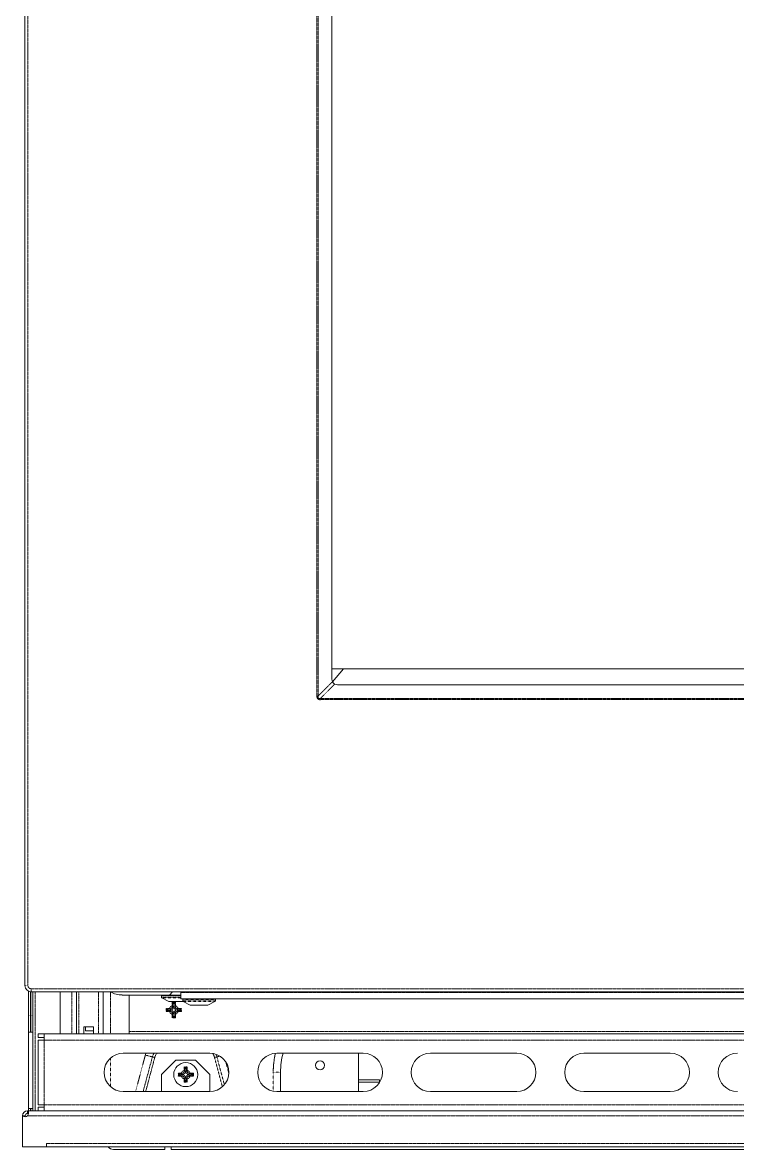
# Model space of a CAD drawing. Header units: millimetres. Extents: x 60499 to 556746, y 248297 to 497145.
# Drawn here: x 261680 to 272003, y 327552 to 343822 of the extents above; entities that cross this region are included whole.
import ezdxf

# ---------------------------------------------------------------- set-up
doc = ezdxf.new("R2010")
doc.units = ezdxf.units.MM
doc.linetypes.add('PHANTOM', pattern=[20, 10, -2, 2, -2, 2, -2])

msp = doc.modelspace()

# ---------------------------------------------------------------- linework, layer by layer
at = {"color": 7, "lineweight": 13, "ltscale": 0.03937}
for p, q in [((261713, 353435), (261713, 329917)), ((266148, 334344), (266148, 350057)), ((272905, 334493), (266148, 334493)), ((266230, 334262), (290177, 334262)), ((294604, 329828), (261802, 329828)), ((292374, 329728), (263967, 329728)), ((261766, 329245), (261766, 328142)), ((261829, 329245), (261829, 328142)), ((261992, 329219), (294347, 329219)), ((261905, 328198), (261905, 329132)), ((263135, 328942), (264382, 328942)), ((265352, 328942), (266599, 328942)), ((267569, 328942), (268816, 328942)), ((269786, 328942), (271033, 328942)), ((264382, 328388), (263135, 328388)), ((266599, 328388), (265352, 328388)), ((268816, 328388), (267569, 328388)), ((271033, 328388), (269786, 328388)), ((294586, 328111), (261753, 328111)), ((294347, 328111), (261992, 328111)), ((262026, 327591), (294313, 327591)), ((292515, 327552), (263824, 327552))]:
    msp.add_line(p, q, dxfattribs=at)
at = {"color": 7, "linetype": 'PHANTOM', "lineweight": 13, "ltscale": 0.03937}
for p, q in [((261758, 353435), (261758, 329917)), ((265931, 334097), (265931, 350057)), ((265948, 334097), (265948, 350057)), ((265982, 334063), (290425, 334063)), ((265982, 334046), (290425, 334046)), ((294604, 329873), (261802, 329873)), ((261864, 328111), (261864, 329828)), ((292374, 329816), (263967, 329816)), ((293118, 329254), (263221, 329254)), ((261992, 328198), (261992, 329132)), ((261992, 329132), (294347, 329132)), ((294347, 328198), (261992, 328198)), ((294586, 328037), (261753, 328037)), ((262026, 327636), (294313, 327636))]:
    msp.add_line(p, q, dxfattribs=at)
at = {"color": 7, "lineweight": 13, "ltscale": 0.005579}
msp.add_line((266156, 334303), (266315, 334493), dxfattribs=at)
at = {"color": 7, "linetype": 'PHANTOM', "lineweight": 13, "ltscale": 0.006616}
for p, q in [((265948, 334097), (266155, 334304)), ((265982, 334063), (266189, 334270))]:
    msp.add_line(p, q, dxfattribs=at)
at = {"color": 7, "linetype": 'PHANTOM', "lineweight": 13, "ltscale": 0.000382701}
msp.add_line((265931, 334097), (265948, 334097), dxfattribs=at)
at = {"color": 7, "linetype": 'PHANTOM', "lineweight": 13, "ltscale": 0.000382686}
msp.add_line((265982, 334046), (265982, 334063), dxfattribs=at)
at = {"color": 7, "linetype": 'PHANTOM', "lineweight": 13, "ltscale": 0.001}
for p, q in [((261758, 329917), (261713, 329917)), ((261802, 329873), (261802, 329828))]:
    msp.add_line(p, q, dxfattribs=at)
at = {"color": 7, "lineweight": 13, "ltscale": 0.007858}
msp.add_line((261766, 329836), (261766, 329487), dxfattribs=at)
at = {"color": 7, "lineweight": 13, "ltscale": 0.007688}
msp.add_line((261797, 329828), (261797, 329487), dxfattribs=at)
at = {"color": 7, "lineweight": 13, "ltscale": 0.007686}
msp.add_line((261798, 329828), (261798, 329487), dxfattribs=at)
at = {"color": 7, "lineweight": 13, "ltscale": 0.007684}
msp.add_line((261829, 329828), (261829, 329487), dxfattribs=at)
at = {"color": 7, "lineweight": 13, "ltscale": 0.013736}
for p, q in [((262225, 329828), (262225, 329219)), ((262458, 329828), (262458, 329219)), ((262843, 329219), (262843, 329828))]:
    msp.add_line(p, q, dxfattribs=at)
at = {"color": 7, "linetype": 'PHANTOM', "lineweight": 13, "ltscale": 0.013736}
for p, q in [((262393, 329828), (262393, 329219)), ((262493, 329219), (262493, 329828)), ((262778, 329828), (262778, 329219))]:
    msp.add_line(p, q, dxfattribs=at)
at = {"color": 7, "linetype": 'PHANTOM', "lineweight": 13, "ltscale": 0.013734}
msp.add_line((262949, 329828), (262949, 329219), dxfattribs=at)
at = {"color": 7, "lineweight": 13, "ltscale": 0.001407}
msp.add_line((263804, 329781), (263845, 329828), dxfattribs=at)
at = {"color": 7, "lineweight": 13, "ltscale": 0.000279994}
msp.add_line((263967, 329816), (263967, 329828), dxfattribs=at)
at = {"color": 7, "lineweight": 13, "ltscale": 0.00197}
for p, q in [((263967, 329816), (263967, 329728)), ((261905, 329219), (261992, 329219)), ((261905, 329166), (261992, 329166)), ((261992, 329132), (261992, 329219)), ((261992, 329132), (261905, 329132)), ((261992, 328198), (261905, 328198)), ((261992, 328198), (261992, 328111)), ((261992, 328164), (261905, 328164)), ((261992, 328111), (261905, 328111))]:
    msp.add_line(p, q, dxfattribs=at)
at = {"color": 7, "lineweight": 13, "ltscale": 0.01545}
msp.add_line((263804, 329781), (263119, 329781), dxfattribs=at)
at = {"color": 7, "lineweight": 13, "ltscale": 0.011901}
msp.add_line((263221, 329781), (263221, 329254), dxfattribs=at)
at = {"color": 7, "linetype": 'PHANTOM', "lineweight": 13, "ltscale": 0.00635}
for p, q in [((263686, 329770), (263967, 329770)), ((263967, 329749), (263686, 329749))]:
    msp.add_line(p, q, dxfattribs=at)
at = {"color": 7, "lineweight": 13, "ltscale": 0.000470492}
msp.add_line((263686, 329770), (263686, 329749), dxfattribs=at)
at = {"color": 7, "linetype": 'PHANTOM', "lineweight": 13, "ltscale": 0.006212}
msp.add_line((263967, 329739), (263692, 329739), dxfattribs=at)
at = {"color": 7, "lineweight": 13, "ltscale": 0.002582}
for p, q in [((263794, 329688), (263692, 329739)), ((264101, 329635), (263999, 329687)), ((264355, 329635), (264458, 329687))]:
    msp.add_line(p, q, dxfattribs=at)
at = {"color": 7, "linetype": 'PHANTOM', "lineweight": 13, "ltscale": 0.004563}
msp.add_line((263794, 329688), (263996, 329688), dxfattribs=at)
at = {"color": 7, "lineweight": 13, "ltscale": 0.004487}
msp.add_line((263799, 329687), (263998, 329687), dxfattribs=at)
at = {"color": 7, "lineweight": 13, "ltscale": 0.003675}
msp.add_line((263967, 329781), (263804, 329781), dxfattribs=at)
at = {"color": 7, "linetype": 'PHANTOM', "lineweight": 13, "ltscale": 0.000510631}
for p, q in [((263841, 329676), (263864, 329676)), ((264058, 328522), (264036, 328522))]:
    msp.add_line(p, q, dxfattribs=at)
at = {"color": 7, "lineweight": 13, "ltscale": 0.000923142}
for p, q in [((263847, 329628), (263847, 329669)), ((264052, 328570), (264052, 328529))]:
    msp.add_line(p, q, dxfattribs=at)
at = {"color": 7, "lineweight": 13, "ltscale": 0.000775014}
for p, q in [((263847, 329668), (263882, 329668)), ((263882, 329461), (263847, 329461)), ((264018, 328737), (264052, 328737))]:
    msp.add_line(p, q, dxfattribs=at)
at = {"color": 7, "lineweight": 13, "ltscale": 0.000530339}
for p, q in [((263864, 329652), (263847, 329668)), ((263865, 329652), (263882, 329668)), ((263776, 329566), (263760, 329583)), ((263776, 329565), (263760, 329549)), ((263950, 329566), (263967, 329583)), ((263950, 329565), (263967, 329549)), ((263864, 329478), (263847, 329461)), ((263865, 329478), (263882, 329461))]:
    msp.add_line(p, q, dxfattribs=at)
at = {"color": 7, "linetype": 'PHANTOM', "lineweight": 13, "ltscale": 0.000536193}
for p, q in [((263864, 329676), (263888, 329676)), ((264036, 328522), (264012, 328522))]:
    msp.add_line(p, q, dxfattribs=at)
at = {"color": 7, "linetype": 'PHANTOM', "lineweight": 13, "ltscale": 0.000800001}
for p, q in [((263864, 329616), (263864, 329652)), ((263865, 329652), (263865, 329616))]:
    msp.add_line(p, q, dxfattribs=at)
at = {"color": 7, "linetype": 'PHANTOM', "lineweight": 13, "ltscale": 2.49908e-05}
for p, q in [((263864, 329652), (263865, 329652)), ((263865, 329478), (263864, 329478)), ((264035, 328720), (264036, 328720)), ((264036, 328546), (264035, 328546))]:
    msp.add_line(p, q, dxfattribs=at)
at = {"color": 7, "lineweight": 13, "ltscale": 0.000932145}
for p, q in [((263882, 329669), (263882, 329627)), ((264018, 328529), (264018, 328570))]:
    msp.add_line(p, q, dxfattribs=at)
at = {"color": 7, "linetype": 'PHANTOM', "lineweight": 13, "ltscale": 0.005312}
msp.add_line((263993, 329717), (264228, 329717), dxfattribs=at)
at = {"color": 7, "lineweight": 13, "ltscale": 0.000470488}
for p, q in [((263993, 329696), (263993, 329717)), ((264464, 329696), (264464, 329717))]:
    msp.add_line(p, q, dxfattribs=at)
at = {"color": 7, "linetype": 'PHANTOM', "lineweight": 13, "ltscale": 0.005282}
msp.add_line((264227, 329696), (263993, 329696), dxfattribs=at)
at = {"color": 7, "linetype": 'PHANTOM', "lineweight": 13, "ltscale": 0.005145}
msp.add_line((264227, 329687), (263999, 329687), dxfattribs=at)
at = {"color": 7, "linetype": 'PHANTOM', "lineweight": 13, "ltscale": 3.05476e-05}
msp.add_line((264228, 329696), (264227, 329696), dxfattribs=at)
at = {"color": 7, "linetype": 'PHANTOM', "lineweight": 13, "ltscale": 2.97366e-05}
msp.add_line((264228, 329687), (264227, 329687), dxfattribs=at)
at = {"color": 7, "linetype": 'PHANTOM', "lineweight": 13, "ltscale": 2.80245e-05}
msp.add_line((264228, 329717), (264229, 329717), dxfattribs=at)
at = {"color": 7, "linetype": 'PHANTOM', "lineweight": 13, "ltscale": 0.005313}
msp.add_line((264464, 329696), (264228, 329696), dxfattribs=at)
at = {"color": 7, "linetype": 'PHANTOM', "lineweight": 13, "ltscale": 0.005174}
msp.add_line((264458, 329687), (264228, 329687), dxfattribs=at)
at = {"color": 7, "linetype": 'PHANTOM', "lineweight": 13, "ltscale": 0.005284}
msp.add_line((264229, 329717), (264464, 329717), dxfattribs=at)
at = {"color": 7, "linetype": 'PHANTOM', "lineweight": 13, "ltscale": 0.000699982}
for p, q in [((261766, 329487), (261797, 329487)), ((261829, 329487), (261798, 329487))]:
    msp.add_line(p, q, dxfattribs=at)
at = {"color": 7, "lineweight": 13, "ltscale": 0.005469}
for p, q in [((261766, 329487), (261766, 329245)), ((261797, 329487), (261797, 329245)), ((261798, 329487), (261798, 329245)), ((261829, 329487), (261829, 329245))]:
    msp.add_line(p, q, dxfattribs=at)
at = {"color": 7, "linetype": 'PHANTOM', "lineweight": 13, "ltscale": 0.000536309}
msp.add_line((263752, 329565), (263752, 329589), dxfattribs=at)
at = {"color": 7, "linetype": 'PHANTOM', "lineweight": 13, "ltscale": 0.00051074}
msp.add_line((263752, 329543), (263752, 329565), dxfattribs=at)
at = {"color": 7, "lineweight": 13, "ltscale": 0.000957579}
msp.add_line((263759, 329583), (263802, 329583), dxfattribs=at)
at = {"color": 7, "lineweight": 13, "ltscale": 0.000948568}
msp.add_line((263801, 329549), (263759, 329549), dxfattribs=at)
at = {"color": 7, "lineweight": 13, "ltscale": 0.000400003}
for p, q in [((263760, 329565), (263760, 329583)), ((263967, 329583), (263967, 329565)), ((264140, 328632), (264140, 328615))]:
    msp.add_line(p, q, dxfattribs=at)
at = {"color": 7, "lineweight": 13, "ltscale": 0.000375001}
for p, q in [((263760, 329549), (263760, 329565)), ((263967, 329565), (263967, 329549))]:
    msp.add_line(p, q, dxfattribs=at)
at = {"color": 7, "linetype": 'PHANTOM', "lineweight": 13, "ltscale": 2.5002e-05}
for p, q in [((263776, 329565), (263776, 329566)), ((263950, 329566), (263950, 329565))]:
    msp.add_line(p, q, dxfattribs=at)
at = {"color": 7, "linetype": 'PHANTOM', "lineweight": 13, "ltscale": 0.000849987}
for p, q in [((263776, 329566), (263814, 329566)), ((263814, 329565), (263776, 329565))]:
    msp.add_line(p, q, dxfattribs=at)
at = {"color": 7, "linetype": 'PHANTOM', "lineweight": 13, "ltscale": 0.000124999}
for p, q in [((263801, 329549), (263801, 329543)), ((263802, 329583), (263802, 329589)), ((263814, 329583), (263814, 329589)), ((263814, 329549), (263814, 329543)), ((263915, 329583), (263915, 329589)), ((263915, 329549), (263915, 329543)), ((263926, 329583), (263926, 329589)), ((263926, 329549), (263926, 329543)), ((263973, 328649), (263973, 328655)), ((263985, 328649), (263985, 328655)), ((264086, 328649), (264086, 328655)), ((264098, 328649), (264098, 328655))]:
    msp.add_line(p, q, dxfattribs=at)
at = {"color": 7, "lineweight": 13, "ltscale": 0.000283489}
msp.add_line((263814, 329549), (263801, 329549), dxfattribs=at)
at = {"color": 7, "linetype": 'PHANTOM', "lineweight": 13, "ltscale": 0.000283489}
msp.add_line((263814, 329543), (263801, 329543), dxfattribs=at)
at = {"color": 7, "linetype": 'PHANTOM', "lineweight": 13, "ltscale": 0.000274358}
msp.add_line((263802, 329589), (263814, 329589), dxfattribs=at)
at = {"color": 7, "lineweight": 13, "ltscale": 0.000274358}
msp.add_line((263802, 329583), (263814, 329583), dxfattribs=at)
at = {"color": 7, "linetype": 'PHANTOM', "lineweight": 13, "ltscale": 0.000375001}
for p, q in [((263814, 329566), (263814, 329583)), ((263814, 329565), (263814, 329549)), ((263915, 329566), (263915, 329583)), ((263915, 329565), (263915, 329549))]:
    msp.add_line(p, q, dxfattribs=at)
at = {"color": 7, "linetype": 'PHANTOM', "lineweight": 13, "ltscale": 0.000258506}
msp.add_line((263842, 329616), (263842, 329628), dxfattribs=at)
at = {"color": 7, "linetype": 'PHANTOM', "lineweight": 13, "ltscale": 0.000124984}
for p, q in [((263847, 329628), (263842, 329628)), ((263847, 329616), (263842, 329616)), ((263847, 329515), (263842, 329515)), ((263847, 329503), (263842, 329503)), ((264018, 328695), (264013, 328695)), ((264018, 328682), (264013, 328682)), ((264052, 328695), (264058, 328695)), ((264052, 328682), (264058, 328682)), ((264018, 328581), (264013, 328581)), ((264018, 328570), (264013, 328570)), ((264052, 328581), (264058, 328581)), ((264052, 328570), (264058, 328570))]:
    msp.add_line(p, q, dxfattribs=at)
at = {"color": 7, "linetype": 'PHANTOM', "lineweight": 13, "ltscale": 0.000283508}
msp.add_line((263842, 329503), (263842, 329515), dxfattribs=at)
at = {"color": 7, "lineweight": 13, "ltscale": 0.000258506}
msp.add_line((263847, 329616), (263847, 329628), dxfattribs=at)
at = {"color": 7, "linetype": 'PHANTOM', "lineweight": 13, "ltscale": 0.000375012}
for p, q in [((263864, 329616), (263847, 329616)), ((263864, 329515), (263847, 329515)), ((263865, 329616), (263882, 329616)), ((263865, 329515), (263882, 329515)), ((264035, 328682), (264018, 328682)), ((264036, 328682), (264052, 328682)), ((264035, 328581), (264018, 328581)), ((264036, 328581), (264052, 328581))]:
    msp.add_line(p, q, dxfattribs=at)
at = {"color": 7, "lineweight": 13, "ltscale": 0.000283508}
msp.add_line((263847, 329503), (263847, 329515), dxfattribs=at)
at = {"color": 7, "lineweight": 13, "ltscale": 0.000948557}
msp.add_line((263847, 329461), (263847, 329503), dxfattribs=at)
at = {"color": 7, "linetype": 'PHANTOM', "lineweight": 13, "ltscale": 0.000850002}
for p, q in [((263864, 329478), (263864, 329515)), ((263865, 329515), (263865, 329478)), ((264035, 328682), (264035, 328720)), ((264036, 328720), (264036, 328682))]:
    msp.add_line(p, q, dxfattribs=at)
at = {"color": 7, "linetype": 'PHANTOM', "lineweight": 13, "ltscale": 0.000125014}
for p, q in [((263882, 329627), (263887, 329627)), ((263882, 329616), (263887, 329616)), ((263882, 329515), (263887, 329515)), ((263882, 329503), (263887, 329503))]:
    msp.add_line(p, q, dxfattribs=at)
at = {"color": 7, "lineweight": 13, "ltscale": 0.000249378}
msp.add_line((263882, 329627), (263882, 329616), dxfattribs=at)
at = {"color": 7, "lineweight": 13, "ltscale": 0.00027438}
for p, q in [((263882, 329515), (263882, 329503)), ((264018, 328682), (264018, 328695))]:
    msp.add_line(p, q, dxfattribs=at)
at = {"color": 7, "lineweight": 13, "ltscale": 0.000957553}
msp.add_line((263882, 329503), (263882, 329461), dxfattribs=at)
at = {"color": 7, "linetype": 'PHANTOM', "lineweight": 13, "ltscale": 0.000249378}
msp.add_line((263887, 329627), (263887, 329616), dxfattribs=at)
at = {"color": 7, "linetype": 'PHANTOM', "lineweight": 13, "ltscale": 0.00027438}
for p, q in [((263887, 329515), (263887, 329503)), ((264013, 328682), (264013, 328695))]:
    msp.add_line(p, q, dxfattribs=at)
at = {"color": 7, "linetype": 'PHANTOM', "lineweight": 13, "ltscale": 0.000249397}
msp.add_line((263915, 329589), (263926, 329589), dxfattribs=at)
at = {"color": 7, "lineweight": 13, "ltscale": 0.000249397}
msp.add_line((263915, 329583), (263926, 329583), dxfattribs=at)
at = {"color": 7, "linetype": 'PHANTOM', "lineweight": 13, "ltscale": 0.000800005}
for p, q in [((263915, 329566), (263950, 329566)), ((263950, 329565), (263915, 329565)), ((263949, 328632), (263985, 328632)), ((263985, 328631), (263949, 328631))]:
    msp.add_line(p, q, dxfattribs=at)
at = {"color": 7, "lineweight": 13, "ltscale": 0.000258498}
for p, q in [((263926, 329549), (263915, 329549)), ((263973, 328649), (263985, 328649)), ((264052, 328581), (264052, 328570))]:
    msp.add_line(p, q, dxfattribs=at)
at = {"color": 7, "linetype": 'PHANTOM', "lineweight": 13, "ltscale": 0.000258498}
for p, q in [((263926, 329543), (263915, 329543)), ((263973, 328655), (263985, 328655)), ((264058, 328581), (264058, 328570))]:
    msp.add_line(p, q, dxfattribs=at)
at = {"color": 7, "lineweight": 13, "ltscale": 0.000932138}
for p, q in [((263926, 329583), (263967, 329583)), ((263974, 328615), (263932, 328615))]:
    msp.add_line(p, q, dxfattribs=at)
at = {"color": 7, "lineweight": 13, "ltscale": 0.000923157}
for p, q in [((263967, 329549), (263926, 329549)), ((263932, 328649), (263973, 328649))]:
    msp.add_line(p, q, dxfattribs=at)
at = {"color": 7, "linetype": 'PHANTOM', "lineweight": 13, "ltscale": 0.000536167}
msp.add_line((263975, 329589), (263975, 329565), dxfattribs=at)
at = {"color": 7, "linetype": 'PHANTOM', "lineweight": 13, "ltscale": 0.000510583}
msp.add_line((263975, 329565), (263975, 329543), dxfattribs=at)
at = {"color": 7, "linetype": 'PHANTOM', "lineweight": 13, "ltscale": 0.002865}
msp.add_line((264101, 329635), (264228, 329635), dxfattribs=at)
at = {"color": 7, "lineweight": 13, "ltscale": 0.002753}
msp.add_line((264106, 329634), (264228, 329634), dxfattribs=at)
at = {"color": 7, "linetype": 'PHANTOM', "lineweight": 13, "ltscale": 2.05753e-05}
msp.add_line((264228, 329635), (264229, 329635), dxfattribs=at)
at = {"color": 7, "lineweight": 13, "ltscale": 1.97643e-05}
msp.add_line((264228, 329634), (264229, 329634), dxfattribs=at)
at = {"color": 7, "linetype": 'PHANTOM', "lineweight": 13, "ltscale": 0.002845}
msp.add_line((264229, 329635), (264355, 329635), dxfattribs=at)
at = {"color": 7, "lineweight": 13, "ltscale": 0.002734}
msp.add_line((264229, 329634), (264350, 329634), dxfattribs=at)
at = {"color": 7, "linetype": 'PHANTOM', "lineweight": 13, "ltscale": 0.000510781}
for p, q in [((263864, 329453), (263841, 329453)), ((264036, 328745), (264058, 328745))]:
    msp.add_line(p, q, dxfattribs=at)
at = {"color": 7, "linetype": 'PHANTOM', "lineweight": 13, "ltscale": 0.000536343}
for p, q in [((263888, 329453), (263864, 329453)), ((264012, 328745), (264036, 328745))]:
    msp.add_line(p, q, dxfattribs=at)
at = {"color": 7, "lineweight": 13, "ltscale": 0.001425}
for p, q in [((261766, 329245), (261829, 329245)), ((261766, 328142), (261829, 328142))]:
    msp.add_line(p, q, dxfattribs=at)
at = {"color": 7, "lineweight": 13, "ltscale": 0.001195}
for p, q in [((261905, 329219), (261905, 329166)), ((261905, 328111), (261905, 328164))]:
    msp.add_line(p, q, dxfattribs=at)
at = {"color": 7, "lineweight": 13, "ltscale": 0.00227}
for p, q in [((262565, 329219), (262565, 329320)), ((262704, 329320), (262704, 329219))]:
    msp.add_line(p, q, dxfattribs=at)
at = {"color": 7, "lineweight": 13, "ltscale": 0.003125}
msp.add_line((262704, 329320), (262565, 329320), dxfattribs=at)
at = {"color": 7, "lineweight": 13, "ltscale": 0.00125}
msp.add_line((262590, 329264), (262590, 329320), dxfattribs=at)
at = {"color": 7, "lineweight": 13, "ltscale": 0.002558}
msp.add_line((262704, 329264), (262590, 329264), dxfattribs=at)
at = {"color": 7, "lineweight": 13, "ltscale": 0.000774999}
msp.add_line((263221, 329254), (263221, 329219), dxfattribs=at)
at = {"color": 7, "linetype": 'PHANTOM', "lineweight": 13, "ltscale": 0.009298}
msp.add_line((262949, 328871), (262949, 328459), dxfattribs=at)
at = {"color": 7, "linetype": 'PHANTOM', "lineweight": 13, "ltscale": 0.012319}
msp.add_line((263453, 328915), (263312, 328388), dxfattribs=at)
at = {"color": 7, "linetype": 'PHANTOM', "lineweight": 13, "ltscale": 0.011681}
msp.add_line((263555, 328888), (263421, 328388), dxfattribs=at)
at = {"color": 7, "linetype": 'PHANTOM', "lineweight": 13, "ltscale": 0.002381}
msp.add_line((263453, 328915), (263555, 328888), dxfattribs=at)
at = {"color": 7, "linetype": 'PHANTOM', "lineweight": 13, "ltscale": 0.011468}
msp.add_line((263458, 328388), (263589, 328879), dxfattribs=at)
at = {"color": 7, "linetype": 'PHANTOM', "lineweight": 13, "ltscale": 0.000793739}
for p, q in [((263589, 328879), (263555, 328888)), ((264486, 328888), (264452, 328879))]:
    msp.add_line(p, q, dxfattribs=at)
at = {"color": 7, "lineweight": 13, "ltscale": 0.006611}
for p, q in [((263893, 328840), (263686, 328632)), ((264386, 328632), (264179, 328840))]:
    msp.add_line(p, q, dxfattribs=at)
at = {"color": 7, "lineweight": 13, "ltscale": 0.00645}
msp.add_line((263893, 328840), (264179, 328840), dxfattribs=at)
at = {"color": 7, "linetype": 'PHANTOM', "lineweight": 13, "ltscale": 0.009846}
msp.add_line((264452, 328879), (264565, 328457), dxfattribs=at)
at = {"color": 7, "linetype": 'PHANTOM', "lineweight": 13, "ltscale": 0.001001}
msp.add_line((264486, 328888), (264529, 328900), dxfattribs=at)
at = {"color": 7, "linetype": 'PHANTOM', "lineweight": 13, "ltscale": 0.009375}
msp.add_line((264594, 328487), (264486, 328888), dxfattribs=at)
at = {"color": 7, "lineweight": 13, "ltscale": 0.0125}
msp.add_line((266530, 328942), (266530, 328388), dxfattribs=at)
at = {"color": 7, "lineweight": 13, "ltscale": 0.000957557}
msp.add_line((264018, 328695), (264018, 328737), dxfattribs=at)
at = {"color": 7, "lineweight": 13, "ltscale": 0.000530336}
for p, q in [((264035, 328720), (264018, 328737)), ((264036, 328720), (264052, 328737)), ((264035, 328546), (264018, 328529)), ((264036, 328546), (264052, 328529))]:
    msp.add_line(p, q, dxfattribs=at)
at = {"color": 7, "lineweight": 13, "ltscale": 0.000948561}
msp.add_line((264052, 328737), (264052, 328695), dxfattribs=at)
at = {"color": 7, "lineweight": 13, "ltscale": 0.000283504}
msp.add_line((264052, 328695), (264052, 328682), dxfattribs=at)
at = {"color": 7, "linetype": 'PHANTOM', "lineweight": 13, "ltscale": 0.000283504}
msp.add_line((264058, 328695), (264058, 328682), dxfattribs=at)
at = {"color": 7, "linetype": 'PHANTOM', "lineweight": 13, "ltscale": 0.003757}
msp.add_line((264659, 328653), (264615, 328814), dxfattribs=at)
at = {"color": 7, "lineweight": 13, "ltscale": 0.00552}
msp.add_line((263686, 328632), (263686, 328388), dxfattribs=at)
at = {"color": 7, "linetype": 'PHANTOM', "lineweight": 13, "ltscale": 0.000510586}
msp.add_line((263925, 328632), (263925, 328655), dxfattribs=at)
at = {"color": 7, "linetype": 'PHANTOM', "lineweight": 13, "ltscale": 0.000536163}
msp.add_line((263925, 328609), (263925, 328632), dxfattribs=at)
at = {"color": 7, "lineweight": 13, "ltscale": 0.000375004}
for p, q in [((263933, 328632), (263933, 328649)), ((264140, 328649), (264140, 328632))]:
    msp.add_line(p, q, dxfattribs=at)
at = {"color": 7, "lineweight": 13, "ltscale": 0.00053032}
for p, q in [((263949, 328632), (263933, 328649)), ((264123, 328632), (264140, 328649))]:
    msp.add_line(p, q, dxfattribs=at)
at = {"color": 7, "lineweight": 13, "ltscale": 0.000399995}
msp.add_line((263933, 328615), (263933, 328632), dxfattribs=at)
at = {"color": 7, "lineweight": 13, "ltscale": 0.000530315}
for p, q in [((263949, 328631), (263933, 328615)), ((264123, 328631), (264140, 328615))]:
    msp.add_line(p, q, dxfattribs=at)
at = {"color": 7, "linetype": 'PHANTOM', "lineweight": 13, "ltscale": 2.49983e-05}
for p, q in [((263949, 328631), (263949, 328632)), ((264123, 328632), (264123, 328631))]:
    msp.add_line(p, q, dxfattribs=at)
at = {"color": 7, "linetype": 'PHANTOM', "lineweight": 13, "ltscale": 0.000125006}
for p, q in [((263974, 328615), (263974, 328609)), ((263985, 328615), (263985, 328609)), ((264086, 328615), (264086, 328609)), ((264098, 328615), (264098, 328609))]:
    msp.add_line(p, q, dxfattribs=at)
at = {"color": 7, "lineweight": 13, "ltscale": 0.000249367}
msp.add_line((263985, 328615), (263974, 328615), dxfattribs=at)
at = {"color": 7, "linetype": 'PHANTOM', "lineweight": 13, "ltscale": 0.000249367}
msp.add_line((263985, 328609), (263974, 328609), dxfattribs=at)
at = {"color": 7, "linetype": 'PHANTOM', "lineweight": 13, "ltscale": 0.000375004}
for p, q in [((263985, 328632), (263985, 328649)), ((264086, 328632), (264086, 328649))]:
    msp.add_line(p, q, dxfattribs=at)
at = {"color": 7, "linetype": 'PHANTOM', "lineweight": 13, "ltscale": 0.000374997}
for p, q in [((263985, 328631), (263985, 328615)), ((264086, 328631), (264086, 328615))]:
    msp.add_line(p, q, dxfattribs=at)
at = {"color": 7, "linetype": 'PHANTOM', "lineweight": 13, "ltscale": 0.000249375}
msp.add_line((264013, 328570), (264013, 328581), dxfattribs=at)
at = {"color": 7, "lineweight": 13, "ltscale": 0.000249375}
msp.add_line((264018, 328570), (264018, 328581), dxfattribs=at)
at = {"color": 7, "lineweight": 13, "ltscale": 0.000774984}
msp.add_line((264052, 328529), (264018, 328529), dxfattribs=at)
at = {"color": 7, "linetype": 'PHANTOM', "lineweight": 13, "ltscale": 0.000799998}
for p, q in [((264035, 328546), (264035, 328581)), ((264036, 328581), (264036, 328546))]:
    msp.add_line(p, q, dxfattribs=at)
at = {"color": 7, "linetype": 'PHANTOM', "lineweight": 13, "ltscale": 0.000283519}
msp.add_line((264086, 328655), (264098, 328655), dxfattribs=at)
at = {"color": 7, "lineweight": 13, "ltscale": 0.000283519}
msp.add_line((264086, 328649), (264098, 328649), dxfattribs=at)
at = {"color": 7, "linetype": 'PHANTOM', "lineweight": 13, "ltscale": 0.000850017}
for p, q in [((264086, 328632), (264123, 328632)), ((264123, 328631), (264086, 328631))]:
    msp.add_line(p, q, dxfattribs=at)
at = {"color": 7, "lineweight": 13, "ltscale": 0.000274388}
msp.add_line((264098, 328615), (264086, 328615), dxfattribs=at)
at = {"color": 7, "linetype": 'PHANTOM', "lineweight": 13, "ltscale": 0.000274388}
msp.add_line((264098, 328609), (264086, 328609), dxfattribs=at)
at = {"color": 7, "lineweight": 13, "ltscale": 0.000948538}
msp.add_line((264098, 328649), (264140, 328649), dxfattribs=at)
at = {"color": 7, "lineweight": 13, "ltscale": 0.000957549}
msp.add_line((264140, 328615), (264098, 328615), dxfattribs=at)
at = {"color": 7, "linetype": 'PHANTOM', "lineweight": 13, "ltscale": 0.000510744}
msp.add_line((264148, 328655), (264148, 328632), dxfattribs=at)
at = {"color": 7, "linetype": 'PHANTOM', "lineweight": 13, "ltscale": 0.000536306}
msp.add_line((264148, 328632), (264148, 328609), dxfattribs=at)
at = {"color": 7, "lineweight": 13, "ltscale": 0.005519}
msp.add_line((264386, 328632), (264386, 328388), dxfattribs=at)
at = {"color": 7, "linetype": 'PHANTOM', "lineweight": 13, "ltscale": 0.006185}
msp.add_line((265300, 328393), (265300, 328667), dxfattribs=at)
at = {"color": 7, "linetype": 'PHANTOM', "lineweight": 13, "ltscale": 0.0024}
msp.add_line((265300, 328667), (265406, 328667), dxfattribs=at)
at = {"color": 7, "lineweight": 13, "ltscale": 0.006295}
msp.add_line((265406, 328667), (265406, 328388), dxfattribs=at)
at = {"color": 7, "lineweight": 13, "ltscale": 0.006887}
for p, q in [((266530, 328555), (266835, 328555)), ((266530, 328521), (266835, 328521))]:
    msp.add_line(p, q, dxfattribs=at)
at = {"color": 7, "lineweight": 13, "ltscale": 0.000786458}
msp.add_line((266835, 328520), (266835, 328555), dxfattribs=at)
at = {"color": 7, "lineweight": 13, "ltscale": 0.000887508}
for p, q in [((261680, 328038), (261719, 328038)), ((261752, 328111), (261753, 328071))]:
    msp.add_line(p, q, dxfattribs=at)
at = {"color": 7, "lineweight": 13, "ltscale": 0.010056}
msp.add_line((261680, 327591), (261680, 328037), dxfattribs=at)
at = {"color": 7, "lineweight": 13, "ltscale": 0.000332359}
msp.add_line((261719, 328022), (261719, 328037), dxfattribs=at)
at = {"color": 7, "lineweight": 13, "ltscale": 2.00347e-05}
msp.add_line((261752, 328037), (261753, 328037), dxfattribs=at)
at = {"color": 7, "lineweight": 13, "ltscale": 0.000887353}
msp.add_line((261753, 328111), (261753, 328071), dxfattribs=at)
at = {"color": 7, "lineweight": 13, "ltscale": 3.10883e-05}
msp.add_line((261753, 328037), (261753, 328038), dxfattribs=at)
at = {"color": 7, "lineweight": 13, "ltscale": 0.000707521}
for p, q in [((261766, 328142), (261766, 328111)), ((261797, 328142), (261797, 328111)), ((261798, 328142), (261798, 328111)), ((261829, 328142), (261829, 328111))]:
    msp.add_line(p, q, dxfattribs=at)
at = {"color": 7, "lineweight": 13, "ltscale": 0.007812}
msp.add_line((261680, 327591), (262026, 327591), dxfattribs=at)
at = {"color": 7, "lineweight": 13, "ltscale": 0.001013}
for p, q in [((262026, 327636), (262026, 327591)), ((262026, 327591), (262026, 327636))]:
    msp.add_line(p, q, dxfattribs=at)
at = {"color": 7, "lineweight": 13, "ltscale": 0.016675}
msp.add_line((263732, 327552), (262993, 327552), dxfattribs=at)
at = {"color": 7, "lineweight": 13, "ltscale": 0.000886226}
msp.add_line((263732, 327552), (263732, 327591), dxfattribs=at)
at = {"color": 7, "lineweight": 13, "ltscale": 0.000886249}
msp.add_line((263824, 327552), (263824, 327591), dxfattribs=at)
at = {"color": 7, "lineweight": 13, "ltscale": 0.03937}
for points in [[(263847, 329669), (263847, 329669), (263846, 329671), (263841, 329676)], [(263882, 329669), (263882, 329669), (263883, 329671), (263888, 329676)], [(263759, 329583), (263759, 329583), (263758, 329584), (263752, 329589)], [(263759, 329549), (263759, 329549), (263758, 329548), (263752, 329543)], [(263967, 329583), (263968, 329583), (263969, 329584), (263975, 329589)], [(263967, 329549), (263968, 329549), (263969, 329548), (263975, 329543)], [(263847, 329461), (263847, 329460), (263846, 329459), (263841, 329453)], [(263882, 329461), (263882, 329460), (263883, 329459), (263888, 329453)], [(264018, 328737), (264018, 328737), (264017, 328739), (264012, 328745)], [(264052, 328737), (264053, 328737), (264053, 328739), (264058, 328745)], [(263932, 328649), (263932, 328649), (263931, 328650), (263925, 328655)], [(263932, 328615), (263932, 328615), (263931, 328614), (263925, 328609)], [(264018, 328529), (264018, 328529), (264017, 328527), (264012, 328522)], [(264052, 328529), (264053, 328529), (264053, 328527), (264058, 328522)], [(264140, 328649), (264141, 328649), (264142, 328650), (264148, 328655)], [(264140, 328615), (264141, 328615), (264142, 328614), (264148, 328609)], [(261768, 328089), (261768, 328097), (261766, 328103), (261763, 328107), (261759, 328110), (261753, 328111)], [(261753, 328038), (261762, 328055), (261766, 328073), (261768, 328089)], [(261765, 328068), (261762, 328070), (261753, 328071)]]:
    msp.add_lwpolyline(points, dxfattribs=at)
for centre, radius in [((265975, 328767), 66.5), ((264036, 328632), 173)]:
    msp.add_circle(centre, radius, dxfattribs=at)
for centre, radius, start, end in [((266255, 334344), 108, 179.8618, 201.8262), ((266211, 334326), 60, 201.4492, 248.551), ((266229, 334370), 108, 248.172, 270.139), ((261802, 329917), 88.7, 180, 270), ((263119, 330112), 330, 239.0661, 270), ((263697, 329770), 11.1, 90, 180), ((263697, 329749), 11.1, 180, 243.435), ((263799, 329698), 11.1, 243.435, 270), ((264004, 329717), 11.1, 90, 180), ((264004, 329696), 11.1, 180, 243.435), ((264453, 329717), 11.1, 360, 90), ((264453, 329696), 11.1, 296.5651, 0), ((263814, 329616), 33.3, 270, 0), ((263814, 329515), 33.3, 0, 90), ((263915, 329616), 33.3, 180, 270), ((263915, 329515), 33.3, 90, 180), ((264106, 329645), 11.1, 243.435, 270), ((264350, 329645), 11.1, 270, 296.565), ((263135, 328665), 277, 90, 270), ((264382, 328665), 277, 270, 90), ((265352, 328665), 277, 90, 270), ((266515, 328667), 1109, 165.6291, 180), ((266599, 328665), 277, 270, 90), ((267569, 328665), 277, 90, 270), ((268816, 328665), 277, 270, 90), ((269786, 328665), 277, 90, 270), ((271033, 328665), 277, 270, 90), ((272003, 328665), 277, 90, 270), ((263985, 328682), 33.3, 270, 0), ((264086, 328682), 33.3, 180, 270), ((263985, 328581), 33.3, 0, 90), ((264086, 328581), 33.3, 90, 180), ((261753, 328037), 73.7, 90, 178.9287), ((261753, 328037), 73.7, 178.9287, 180), ((261716, 328074), 52.1, 225.6581, 314.3098), ((261753, 328037), 34.4, 90, 180), ((262993, 327644), 92, 214.953, 270)]:
    msp.add_arc(centre, radius, start, end, dxfattribs=at)
at = {"color": 7, "linetype": 'PHANTOM', "lineweight": 13, "ltscale": 0.03937}
for centre, radius, start, end in [((261802, 329917), 44.3, 180, 270), ((268736, 329699), 4895, 180.2614, 180.8289), ((259008, 329700), 4879, 359.1432, 359.7174), ((263728, 324624), 4965, 89.146, 89.7237), ((263730, 334531), 4988, 270.2519, 270.8222), ((263864, 329565), 66.3, 199.5443, 250.4558), ((263864, 329565), 66.3, 109.5442, 159.4356), ((263814, 329616), 27.7, 270, 0), ((263814, 329616), 49.9, 270, 0), ((263814, 329515), 49.9, 0, 90), ((263814, 329515), 27.7, 0, 90), ((268943, 329430), 5102, 179.1816, 179.7392), ((263915, 329616), 49.9, 180, 270), ((263915, 329515), 49.9, 90, 180), ((263864, 329565), 66.3, 20.5644, 69.4356), ((263915, 329616), 27.7, 180, 270), ((263864, 329565), 66.3, 290.5645, 340.4558), ((263915, 329515), 27.7, 90, 180), ((258962, 329430), 4925, 0.2745, 0.8569), ((264000, 324603), 4986, 90.2907, 90.8526), ((263998, 334568), 5025, 269.1787, 269.7315), ((263744, 328838), 301, 159.6704, 165), ((263744, 328838), 195, 147.6187, 165), ((263744, 328838), 160, 139.1931, 165), ((264298, 328838), 160, 15, 39.4776), ((264298, 328838), 195, 15, 27.3636), ((266515, 328667), 1215, 166.9472, 180), ((264036, 328632), 66.3, 110.5645, 160.4558), ((263985, 328682), 27.7, 270, 0), ((263985, 328682), 49.9, 270, 0), ((268937, 328768), 4925, 180.2745, 180.8569), ((264086, 328682), 49.9, 180, 270), ((258957, 328768), 5102, 359.1816, 359.7392), ((264036, 328632), 66.3, 19.5443, 70.4558), ((264086, 328682), 27.7, 180, 270), ((263901, 323630), 5025, 89.1787, 89.7315), ((263900, 333595), 4986, 270.2908, 270.8526), ((264036, 328632), 66.3, 200.5644, 249.4356), ((263985, 328581), 49.9, 360, 90), ((263985, 328581), 27.7, 0, 90), ((268891, 328497), 4879, 179.1432, 179.7174), ((264086, 328581), 49.9, 90, 180), ((264036, 328632), 66.3, 289.5442, 339.4356), ((264086, 328581), 27.7, 90, 180), ((259164, 328499), 4895, 0.2614, 0.8289), ((264170, 323667), 4988, 90.2519, 90.8222), ((264172, 333574), 4965, 269.146, 269.7237)]:
    msp.add_arc(centre, radius, start, end, dxfattribs=at)
for major_axis, ratio, start_param, end_param in [((-336, -336), 0.280701, 6.009535, 6.556825), ((-327, -327), 0.192218, 6.009507, 6.55686)]:
    msp.add_ellipse((266279, 334394), major_axis=major_axis, ratio=ratio, start_param=start_param, end_param=end_param, dxfattribs=at)

doc.saveas('drawing.dxf')
